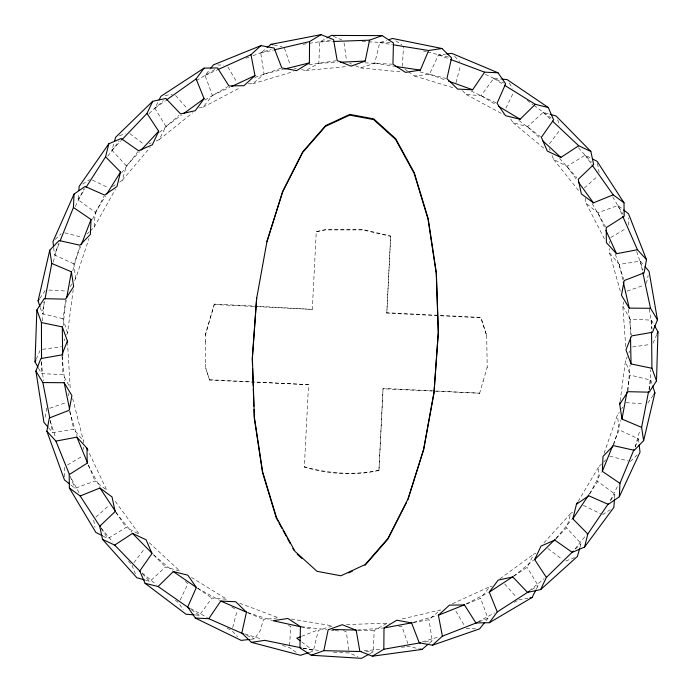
<?xml version="1.0" encoding="UTF-8"?>
<svg xmlns="http://www.w3.org/2000/svg" width="693" height="693" viewBox="0 0 693 693"><rect width="100%" height="100%" fill="white"/><g stroke="black" fill="none" stroke-linecap="round" stroke-linejoin="round"><path stroke-width="0.52" stroke-dasharray="3.46 2.6" d="M64.553 476.879L64.761 466.554M83.264 449.324L83.307 447.184M83.394 442.905L83.429 440.765L72.696 398.64M620.313 291.164L609.571 252.997L609.649 248.718M609.762 243.373L609.797 241.233M628.282 225.147L628.421 217.923M301.559 69.638L305.743 70.556L318.823 63.254L319.724 41.961L326.039 38.436M369.664 653.82L373.276 651.81L374.177 630.509L387.257 623.206L389.353 623.665M378.95 470.46L383.03 388.782L479.591 393.191L383.082 388.366L378.95 470.46C354.487 476.065 328.361 473.995 304.34 467.16L308.541 384.65L252.642 381.852M257.389 306.652L312.309 309.399L316.268 231.679L325.719 229.487L362.768 229.504L390.696 235.949L386.807 313.123L480.864 317.818L486.651 335.507L480.925 317.403L386.867 312.708M386.807 313.123L390.696 235.949M289.605 645.495L290.705 626.342L287.621 625.355M402.356 66.363L403.465 47.211M649.35 390.046L650.779 369.759M42.533 320.963L43.945 301.853M90.237 230.968L94.092 227.252L95.296 212.318L78.084 199.74L78.586 193.564M589.422 493.901L597.704 481.453L598.908 466.51L602.763 462.803M614.587 498.146L614.916 494.031L597.704 481.453M627.971 390.618L630.024 365.142M63.288 325.563L65.402 300.225M209.589 380.119L205.786 368.122L209.589 380.119L308.541 384.65M205.232 335.421L214.362 304.088L256.367 306.185M316.268 231.679L325.667 229.903L362.716 229.92L390.644 236.365M312.309 309.399L257.441 306.245M304.34 467.16L304.4 466.744C328.421 473.579 354.539 475.649 379.01 470.045M66.667 334.91L67.533 332.952L73.224 289.752M620.166 401.074L625.467 360.819L627.191 356.895M67.533 332.952L62.916 318.693L66.311 299.922M627.191 390.791L630.084 375.078L625.467 360.819M62.916 318.693L42.204 313.652L44.595 301.108M648.96 389.57L650.796 380.111L630.084 375.078M45.054 417.359L46.829 409.286L46.578 407.172M68.338 396.006L69.023 392.87M625.744 346.656L622.825 306.124L623.743 301.94M646.396 283.472L648.163 275.398M355.526 65.774L360.429 67.914L374.688 63.306L379.729 42.594L386.607 40.376M309.338 652.442L313.271 651.169L318.312 630.457L332.571 625.848L291.008 618.979M232.701 627.624L237.257 610.083M456.011 82.649L460.559 65.116M53.274 262.127L58.281 243.633M635.126 447.202L640.029 429.677M72.765 270.694L79.634 246.223M119.577 182.042L122.289 180.31L126.377 165.896L111.954 150.199L113.921 143.243M555.977 538.444L566.623 527.867L570.711 513.452L572.522 512.3M579.92 547.539L581.046 543.563L566.623 527.867M479.539 393.607L483.194 380.864M613.764 444.629L620.902 420.071M214.362 304.088L205.284 335.005L205.336 341.493M483.142 381.28L487.231 367.099M239.691 603.239L278.413 617.775L263.531 619.507L260.057 630.968L254.548 638.842L250.442 639.318M74.385 280.552L75.606 278.794L89.016 238.487M604.071 453.361L617.394 414.977L619.23 412.335M75.606 278.794L73.865 263.912L80.899 245.738M73.865 263.912L54.539 254.929L59.65 242.082M613.132 444.681L619.135 429.859L617.394 414.977M635.169 446.751L638.461 438.842L619.135 429.859M36.27 359.087L39.995 350.571M64.094 340.791L64.951 338.834M628.906 352.971L629.764 351.013M653.005 343.191L656.73 334.676M408.446 71.708L414.587 75.996L429.469 74.255L438.452 54.929L445.634 54.089M180.119 600.025L188.002 583.714L184.728 580.968M505.925 108.134L513.34 92.775M75.286 206.514L84.165 188.375M92.49 219.265L104.115 196.05M156.098 140.939L159.087 139.769L165.913 126.429L154.834 108.221L158.125 101.784M513.582 576.204L527.087 567.333L533.913 553.993L535.906 553.213M536.287 589.223L538.166 585.542L527.087 567.333M610.238 500.571L618.572 484.364M589.778 493.875L601.238 472.176M94.092 227.252L115.376 189.354M578.083 501.507L598.908 466.51M95.296 212.318L105.622 195.842M78.084 199.74L84.962 189.016M610.698 500.251L614.916 494.031M39.847 298.336L45.166 290.705M70.097 286.694L71.933 284.061M621.682 408.827L622.903 407.068M647.834 403.057L653.152 395.434M462.422 90.627L466.129 94.482L481.063 95.686L493.65 78.474L500.857 79.054M195.235 614.96L199.35 615.289L211.937 598.085L226.871 599.28L191.476 577.416M107.718 156.263L119.222 141.025M133.931 562.707L144.846 548.241M549.436 143.823L559.71 130.215M121.492 172.99L137.924 151.594M198.882 107.943L203.092 107.19L212.387 95.435L205.076 75.416L210.196 68.936M466.536 603.967L480.613 598.328L489.908 586.573L492.013 586.2M486.001 620.781L487.924 618.347L480.613 598.328M574.93 549.012L586.373 534.762M556.158 538.452L571.786 519.438M122.289 180.31L150.242 147.288M543.936 542.862L570.711 513.452M126.377 165.896L139.596 151.724M111.954 150.199L120.903 140.809M575.658 548.83L581.046 543.563M55.215 239.44L61.175 233.714M87.153 233.931L89.466 231.705M603.534 462.058L605.847 459.84M630.344 461.477L637.785 454.322M510.767 119.066L513.071 122.67L527.486 126.758L543.182 112.344L549.151 114.033M145.842 580.301L149.818 581.427L165.514 567.004L179.929 571.093L149.22 542.68M148.986 113.617L163.435 100.624M95.911 517.091L109.433 505.032M584.364 188.02L597.886 175.97M159.624 132.406L178.95 115.307M248.337 83.74L252.616 83.818L264.024 74.108L260.75 53.04L266.259 48.354M413.288 622.548L428.976 619.663L440.384 609.944L399.939 619.464M429.106 643.399L432.25 640.722L428.976 619.663M529.192 591.008L544.135 578.603M513.652 576.29L533.679 560.039M159.087 139.769L192.689 112.777M499.913 578.828L533.913 553.993M165.913 126.429L181.531 115.081M154.834 108.221L165.367 100.745M531.808 589.648L538.166 585.542M82.64 184.121L89.605 179.669M112.37 186.66L115.974 184.355M602.529 514.656L610.36 509.641M552.052 155.492L553.612 159.477L566.952 166.303L585.161 155.215L590.679 158.039M103.24 536.2L107.839 538.548L126.048 527.468L139.388 534.286L114.562 500.372M196.292 80.639L215.653 69.031M204.946 100.043L227.997 86.469M67.516 464.934L83.134 455.751M610.784 237.482L626.403 228.292M477.746 621.916L494.559 612.898M514.171 602.364L517.905 600.363M203.092 107.19L240.107 87.708M466.372 603.924L488.383 592.437M212.387 95.435L229.816 87.327M452.364 603.811L489.908 586.573M205.076 75.416L216.796 70.123M119.465 135.776L125.234 133.524M149.125 143.676L151.117 142.897M565.843 561.001L574.497 557.614M479.019 621.838L487.924 618.347M301.628 636.287L317.247 630.223L318.312 630.457M585.256 198.215L586.2 203.482L597.946 212.777L617.974 205.457L622.834 209.303M70.981 485.1L75.026 488.305L95.054 480.985L106.8 490.28L88.358 451.143M245.946 58.238L248.969 57.147M252.988 55.691L271.102 49.142M254.703 77.503L280.812 68.286M49.844 408.238L66.961 402.278M627.052 291.138L644.161 285.178M422.314 641.865L439.657 636.633M252.616 83.818L293.486 71.57M413.6 622.323L437.032 615.549M264.024 74.108L283.61 69.265M260.75 53.04L273.215 50.121M165.012 95.539L172.133 94.274M518.84 599.861L527.988 598.224M424.878 642.021L432.25 640.722M609.571 252.997L619.282 264.405L640.349 261.14L643.693 265.072M48.64 427.91L52.651 432.631L73.718 429.357L83.429 440.765M303.023 44.309L308.281 43.494M309.338 43.33L331.427 39.934M308.913 64.744L336.148 60.759M42.524 349.333L61.521 346.682M632.536 346.942L650.476 344.438M305.743 70.556L346.898 66.554M364.12 650.831L381.176 649.202M401.446 647.262L405.708 646.855M406.774 646.751L408.905 646.552L418.996 648.769M357.25 630.154L382.761 628.023M398.709 626.689L401.897 626.42L407.856 643.528M318.823 63.254L337.162 62.387M319.724 41.961L332.449 41.511M346.543 624.558L387.257 623.206M217.533 64.969L223.726 65.09M466.172 628.62L475.467 628.802M365.791 651.645L373.276 651.81M358.203 630.119L374.177 630.509M333.498 652.33L349.246 652.971L357.761 656.695M362.118 41.58L367.515 41.814M368.598 41.857L390.202 42.784M622.825 306.124L630.128 319.213L651.429 320.114L653.941 324.619M38.548 368.243L41.571 373.657L62.872 374.558L70.175 387.638L67.593 344.17M364.986 62.829L391.866 64.172M214.31 304.504L256.306 306.601M209.641 379.703L251.568 381.8M48.952 290.046L67.039 291.086M625.961 402.685L644.048 403.724M360.429 67.914L402.304 72.055M301.49 626.741L326.724 629.625M330.925 630.102L334.078 630.465M335.135 630.587L339.336 631.072M303.084 648.336L319.863 650.536M374.688 63.306L393.797 66.164M379.729 42.594L392.489 44.664M303.248 648.224L312.612 650.138L313.271 651.169M274.004 45.002L282.077 46.777M294.239 68.035L296.327 68.494M301.005 626.844L311.356 629.114M423.362 50.979L426.498 51.75M427.546 52.001L449.471 57.346M419.941 71.864L445.876 78.396M64.726 232.822L82.259 237.37M609.71 456.124L628.274 460.949M414.587 75.996L454.582 88.167M244.854 633.93L262.101 639.215M282.38 645.443L289.475 647.617L297.106 652.936M247.496 612.517L272.184 620.417M429.469 74.255L446.535 80.397M438.452 54.929L449.497 59.052M247.973 612.803L263.531 619.507M333.342 36.244L341.866 39.969M349.644 63.202L351.611 64.059M343.356 630.569L346.292 631.86L349.246 652.971M246.751 635.412L254.548 638.842M485.308 74.35L503.716 82.935M471.11 90.991L496.075 102.876M92.394 180.041L108.706 187.924M583.341 505.379L600.606 513.721M466.129 94.482L503.664 114.666M190.549 608.523L207.467 617.602M227.2 628.196L231.904 630.717L237.63 636.676M197.271 588.028L219.586 600.337M231.679 607.007L236.322 609.571M481.063 95.686L496.491 105.007M493.65 78.474L503.603 84.659M197.886 588.444L211.937 598.085M395.894 40.826L401.827 44.967M404.929 69.265L407.562 71.102M191.45 609.779L199.35 615.289M527.104 100.32L533.099 104.738M533.948 105.371L551.065 117.983M518.858 120.435L540.505 136.668M129.825 133.671L144.283 144.586M547.868 548.535L562.326 559.45M301.758 641.961L312.612 650.138M142.238 573.007L156.332 584.563M175.416 600.19L178.733 602.91L183.186 609.866M513.071 122.67L544.863 149.047M153.638 554.902L172.462 570.677M527.486 126.758L540.202 138.453M543.182 112.344L551.68 120.331M153.508 554.79L165.514 567.004M142.342 573.7L149.818 581.427M454.66 56.35L459.667 61.564M578.412 147.748L591.475 162.179M559.615 158.385L576.801 177.685M175.58 95.504L187.638 109.026M504.66 583.948L516.709 597.47M101.1 527.927L112.768 542.03M128.569 561.113L130.631 563.6M115.818 512.387L132.017 532.397M553.612 159.477L579.339 191.433M566.952 166.303L577.044 180.223M585.161 155.215L591.389 164.024M115.965 512.222L126.048 527.468M101.369 528.594L107.839 538.548M509.26 83.03L512.603 88.254M612.655 196.786L623.094 214.388M227.91 66.987L237.093 82.606M455.907 611.165L464.553 625.857M592.186 203.56L605.656 226.732M79.028 492.645L70.218 476.507L75.026 488.305M88.193 465.09L99.827 486.962M586.2 203.482L604.435 238.825M597.946 212.777L604.582 227.399M617.974 205.457L622.297 215.298M88.435 465.038L95.054 480.985M557.605 119.854L559.866 125.624M549.324 148.51L550.103 150.502M132.008 565.254L135.395 573.917M284.442 48.224L290.402 65.333M636.676 251.559L643.009 269.811M615.323 254.218L623.847 279.539M650.796 380.111L652.382 385.031M40.298 307.753L42.204 313.652M50.277 421.023L55.752 438.227M69.508 411.33L77.114 436.122M619.282 264.405L622.834 280.015M640.349 261.14L642.61 271.621M70.028 411.339L73.718 429.357M50.199 420.114L52.651 432.631M597.479 163.366L599.116 172.514M93.702 520.235L94.976 527.347M344.049 42.914L346.561 60.854M649.41 308.905L652.087 329.08M628.256 309.476L631.384 334.875M41.242 361.755L43.477 380.769M638.461 438.842L639.059 443.97M53.699 247.748L54.539 254.929M61.989 355.994L64.648 380.752M205.7 364.189L205.734 368.537M630.128 319.213L630.465 335.187M486.703 335.091L487.179 367.515M205.388 341.077L205.639 364.605M651.429 320.114L651.515 328.673M62.656 356.548L62.872 374.558M41.545 361.945L41.571 373.657"/><path stroke-width="1.04" d="M210.837 68.122L213.401 64.882L260.914 45.625L274.125 48.051L281.817 67.931L296.552 70.651L309.381 62.907L309.554 41.589L321.05 34.65L333.532 39.614L337.196 60.612L351.117 66.147L365.211 61.053L369.542 40.185L382.172 35.62L393.442 42.923L392.948 64.232L405.518 72.375L420.339 70.132L428.655 50.511L441.935 48.493L451.567 57.857L446.916 78.655L457.657 89.102L472.635 89.787L484.615 72.167L498.033 72.782L505.647 83.844L497.037 103.335L505.535 115.679L520.079 119.274L535.282 104.322L548.319 107.545L553.629 119.88L541.372 137.318L547.305 151.083L560.871 157.441L578.69 145.747L590.852 151.455L593.658 164.588L578.239 179.296L581.366 193.953L593.433 202.841L613.192 194.846L624.003 202.815L624.194 216.242L606.193 227.659L606.41 242.645L616.51 253.716L637.447 249.731L646.5 259.65L644.066 272.86L624.185 280.552L621.474 295.287L629.218 308.116L650.528 308.29L657.466 319.785L652.511 332.268L631.514 335.932L625.97 349.861L631.063 363.946L651.94 368.278L656.496 380.907L649.202 392.177L627.893 391.684L619.741 404.253L621.985 419.074L641.614 427.39L643.624 440.67L634.268 450.294L613.461 445.651L603.014 456.392L602.33 471.361L619.958 483.35L619.334 496.768L608.281 504.383L588.781 495.764L576.446 504.27L572.851 518.814L587.794 534.008L584.571 547.046L572.245 552.364L554.798 540.107L541.042 546.041L534.675 559.606L546.37 577.425L540.67 589.578L527.538 592.385L512.82 576.966L498.163 580.102L489.275 592.16L497.271 611.919L489.31 622.73L475.883 622.92L464.457 604.928L449.471 605.136L438.4 615.237L442.385 636.174L432.467 645.226L419.256 642.792L411.564 622.912L396.829 620.2L384 627.945L383.827 649.254L372.332 656.202L359.849 651.238L356.185 630.24L342.255 624.705L328.161 629.798L323.83 650.666L311.209 655.231L299.93 647.929L300.433 626.619L287.855 618.468L273.042 620.72L301.005 626.844M656.496 380.907L657.969 331.834L654.452 325.528M38.046 367.342L35.031 361.928L36.876 309.936L44.179 298.666L65.488 299.168L73.64 286.59L71.396 271.777L51.767 263.453L49.757 250.182L59.113 240.549L79.92 245.201L90.359 234.451L91.052 219.482L73.423 207.493L74.038 194.083L85.1 186.46L104.6 195.079L116.935 186.582L120.53 172.029L105.587 156.835L108.81 143.797L121.136 138.487L138.583 150.745L152.339 144.811L158.706 131.246L147.011 113.427L152.711 101.265L165.844 98.458L180.561 113.886L195.209 110.75L204.106 98.683L196.11 78.924L204.071 68.113L217.498 67.923L228.924 85.923L243.91 85.707L254.981 75.606L250.996 54.669L260.914 45.625M256.687 297.99L252.373 358.142L254.392 417.411L262.604 471.742L276.464 517.446L295.019 551.403L317.004 571.309L340.921 575.788L365.15 564.552L388.019 538.357L407.986 498.986L423.683 449.133L434.052 392.195L438.366 332.042L436.347 272.773L428.135 218.442L414.275 172.739L395.72 138.773L373.735 118.875L349.818 114.397L325.589 125.632L302.72 151.828L282.753 191.19L267.048 241.043L256.592 298.718L252.278 358.87L252.495 365.341M78.829 190.471L79.158 186.356L108.81 143.797M614.5 499.177L613.842 507.415L584.571 547.046M619.741 404.253L620.018 402.139M66.684 297.843L71.396 271.777M69.361 483.818L64.492 479.98L46.881 431.193L49.316 417.992L69.196 410.299L71.907 395.564L64.163 382.735L42.853 382.553L35.906 371.058L40.87 358.584L61.868 354.911L67.403 340.991L62.318 326.897L41.441 322.566L36.876 309.936M621.985 419.074L627 391.84M44.993 299.012L51.767 263.453M641.614 427.39L648.544 391.666M39.986 306.774L38.08 300.875L49.757 250.182M643.624 440.67L654.92 392.888L652.702 386.01M114.492 141.259L115.618 137.283L152.711 101.265M579.643 548.535L577.382 556.488L540.67 589.578M266.952 241.779L282.657 191.926L302.624 152.555L325.493 126.36L349.722 115.125L373.64 119.603L395.625 139.501L414.18 173.467L428.04 219.17L436.252 273.501L438.271 332.77L433.957 392.922L423.596 449.87L407.891 499.722M81.289 244.724L91.052 219.482M60.048 241.095L73.423 207.493M602.33 471.361L612.733 445.668M619.958 483.35L633.939 449.722M35.031 361.928L35.854 360.039M657.146 333.731L657.969 331.834M74.038 194.083L52.98 241.588L53.578 246.725M619.334 496.768L640.02 452.174L639.18 444.993M406.436 502.598L387.924 539.085L365.055 565.28M159.061 99.948L160.941 96.266L204.071 68.113M489.31 622.73L532.059 597.496L535.819 590.141M576.446 504.27L577.538 502.425M106.765 194.005L120.53 172.029M86.105 187.223L105.587 156.835M572.851 518.814L588.825 494.793M587.794 534.008L608.281 503.802M46.881 431.193L55.934 441.12L76.871 437.136L86.972 448.206L87.179 463.184L69.187 474.61L69.378 488.037L80.189 495.997L99.948 488.011L112.015 496.898L115.142 511.547L99.723 526.264L102.529 539.397L114.683 545.096L132.51 533.402L146.076 539.769L152.001 553.534L139.752 570.971L145.062 583.298L158.099 586.521L173.293 571.578L187.846 575.173L196.344 587.508L187.725 607.007L195.348 618.069L208.758 618.684L220.746 601.056L235.715 601.749L246.465 612.188L241.814 632.995L251.446 642.35L300.493 655.301L308.359 652.763M38.08 300.875L39.258 299.185M653.742 394.586L654.92 392.888M484.719 622.401L479.599 628.88L432.467 645.226M141.069 150.147L158.706 131.246M121.647 140.029L147.011 113.427M534.675 559.606L555.214 539.206M546.37 577.425L573.345 551.091M267.048 47.687L270.98 44.335L321.05 34.65M372.332 656.202L422.02 649.428L428.317 644.074M184.139 113.193L204.106 98.683M166.251 100.121L196.11 78.924M489.275 592.16L512.681 576.793M497.271 611.919L529.08 591.406M326.94 37.933L331.453 35.421L382.172 35.62M368.763 654.322L361.547 658.35L311.209 655.231M231.748 86.426L254.981 75.606M348.579 572.92L352.46 571.119M217.775 69.681L250.996 54.669M438.4 615.237L464.527 604.772M442.385 636.174L477.035 622.617M300.649 636.668L296.751 638.184L300.086 640.696M388.574 39.735L392.507 38.47L441.935 48.493M284.641 69.014L309.381 62.907M274.255 49.879L309.554 41.589M384 627.945L412.24 622.747M530.024 597.86L532.059 597.496M383.827 649.254L420.668 642.766M251.446 642.35L264.726 640.341L301.16 647.799M446.664 53.967L451.793 53.37L498.033 72.782M249.411 639.44L241.207 640.401L195.348 618.069M323.83 650.666L361.512 651.55M340.402 62.231L365.211 61.053M333.506 41.467L369.542 40.185M332.657 629.487L356.072 630.067M501.888 79.141L507.033 79.548L548.319 107.545M194.205 614.882L185.967 614.215L145.062 583.298M394.863 66.32L420.339 70.132M393.555 44.837L428.655 50.511M270.98 44.335L272.99 44.776M420.01 648.986L422.02 649.428M550.138 114.31L556.107 116.008L590.852 151.455M144.846 580.015L136.893 577.763L102.529 539.397M448.544 81.124L472.635 89.787M450.502 59.425L484.615 72.167M220.746 601.056L247.003 612.378M208.758 618.684L243.832 634.121M592.524 158.983L597.123 161.33L624.003 202.815M102.321 535.724L95.877 532.432L69.378 488.037M498.31 106.107L520.079 119.274M504.504 85.222L535.282 104.322M173.293 571.578L196.128 587.24M158.099 586.521L189.7 608.558M623.639 209.944L628.508 213.791L646.5 259.65M297.28 554.27L301.992 558.532M542.593 140.644L560.871 157.441M552.451 121.058L578.69 145.747M132.51 533.402L152.01 553.257M114.683 545.096L140.099 571.379M645.036 266.64L649.055 271.361L657.466 319.785M47.964 427.122L43.945 422.401L35.906 371.058M578.3 181.964L593.433 202.841M592.013 164.908L613.192 194.846M99.948 488.011L115.367 511.321M80.189 495.997L100.19 526.784M277.919 521.006L276.368 518.173L262.508 472.47L254.296 418.139L254.002 409.52M278.95 522.894L282.042 528.551M283.073 530.44L286.166 536.096M287.197 537.985L290.289 543.65M292.862 548.362L293.893 550.251M86.972 448.206L87.89 450.164M605.907 230.327L616.51 253.716M622.73 216.285L637.447 249.731M76.871 437.136L87.613 463.045M55.934 441.12L69.456 474.54M623.302 282.103L629.218 308.116M642.835 272.67L650.528 308.29M64.163 382.735L69.595 409.225M42.853 382.553L49.792 418.026M67.403 340.991L67.533 343.113M252.607 368.572L253.196 385.81M253.3 389.042L253.889 406.28M630.509 337.318L631.063 363.946M651.55 331.886L651.94 368.278M62.318 326.897L62.647 355.492M41.441 322.566L41.537 358.757"/></g></svg>
